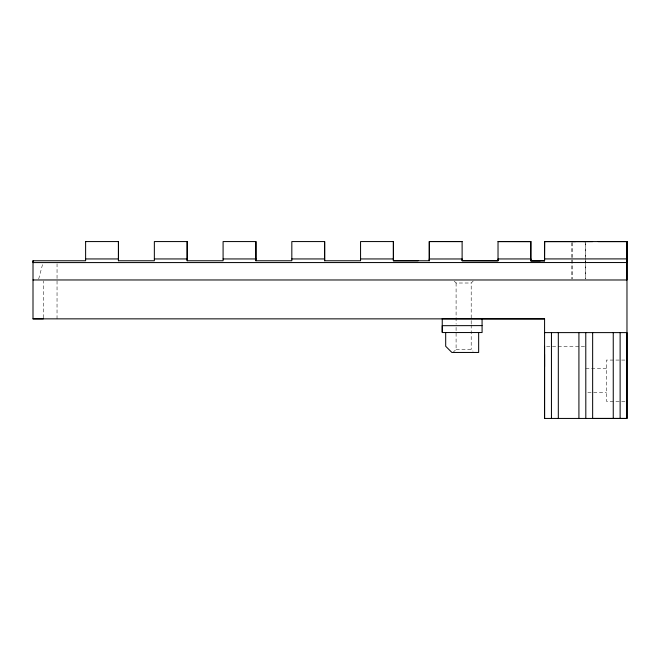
<?xml version="1.0" encoding="UTF-8"?>
<svg xmlns="http://www.w3.org/2000/svg" width="660" height="660" viewBox="0 0 660 660"><rect width="100%" height="100%" fill="white"/><g stroke="black" fill="none" stroke-linecap="round" stroke-linejoin="round"><path stroke-width="0.49" stroke-dasharray="3.3 2.47" d="M43.304 317.831L43.321 280.995M57.032 318.846L57.049 263.786M585.758 241.609L585.758 278.933L585.725 242.624M38.692 278.99L42.793 263.546M471.199 323.846L471.199 283.008L474.292 279.923M453.007 352.457L456.093 349.363L456.093 324.868M454.245 281.152L456.093 283.008L471.199 283.008M546.629 346.343L585.791 346.335M456.093 349.363L471.199 349.363L473.055 351.219M624.938 360.071L606.391 360.071L606.391 401.272L626.992 401.272M585.783 368.651L606.391 368.651M587.845 392.692L606.391 392.692M471.199 324.868L471.199 349.363M456.093 283.008L456.093 323.846M572.03 242.616L572.022 278.933L571.997 242.616"/><path stroke-width="0.99" d="M43.304 318.854L33 318.854L33.017 260.766L85.618 260.766L85.618 241.56M418.135 260.774L393.385 260.766L393.385 241.576L360.558 241.56L360.558 260.766L324.646 260.766L324.646 241.576L291.827 241.568L291.827 260.766L255.915 260.766L255.915 241.576L223.088 241.568L223.088 260.766L187.176 260.766L187.176 241.576L154.349 241.568L154.349 260.766L118.437 260.766L118.437 241.576M393.385 241.56L393.385 260.766L429.297 260.766L429.297 241.552L462.115 241.568L462.115 260.774L498.028 260.774L498.028 241.593L530.821 241.601L530.813 260.815L544.533 260.815L544.607 241.601L626.975 241.576L626.983 418.44L592.647 418.44L592.647 332.607M530.855 241.601L530.813 260.799L540.284 260.799M544.582 332.607L626.992 332.607L626.992 418.44L544.566 418.44L544.582 318.871L33 318.854M598.216 241.601L626.959 241.601L626.992 262.54L33.017 262.589L33.017 260.766M429.297 259.867L429.297 258.984L462.115 258.967L462.115 260.716L498.028 260.791L498.028 258.951L530.846 258.935L530.846 260.758L544.558 260.799L544.582 241.601L592.63 241.609M442.258 332.046L442.258 325.693L482.072 325.603L482.08 318.813L442.258 318.805M544.533 260.815L544.566 241.601M544.582 418.448L544.566 346.343M33.652 279.947L33.017 279.964L626.992 279.988L626.959 241.601M585.816 418.432L585.775 332.607M571.997 241.609L575.545 241.609M85.618 241.576L118.437 241.568L118.437 260.766M462.115 241.585L429.297 241.576L429.297 260.766M85.618 258.943L118.437 258.943M154.349 258.943L187.176 258.943M223.088 258.943L255.915 258.943M291.827 258.943L324.646 258.943M360.558 258.943L393.385 258.943M544.549 258.926L626.992 258.901M482.08 318.846L544.582 318.879M498.028 241.576L530.805 241.609M583.869 241.609L585.725 241.609M482.08 325.685L482.089 332.541L442.216 332.541L442.258 318.813M620.119 332.607L620.128 418.44M613.247 332.607L613.255 418.44M578.919 332.607L578.919 418.44M558.319 332.607L558.319 418.448M551.446 332.607L551.446 418.448M544.566 354.387L544.566 366.696M478.657 332.541L478.657 352.457L451.869 352.457L445.69 346.277L445.69 332.541M324.646 241.568L324.646 260.766M255.915 241.568L255.915 260.766M187.176 241.568L187.176 260.766"/></g></svg>
